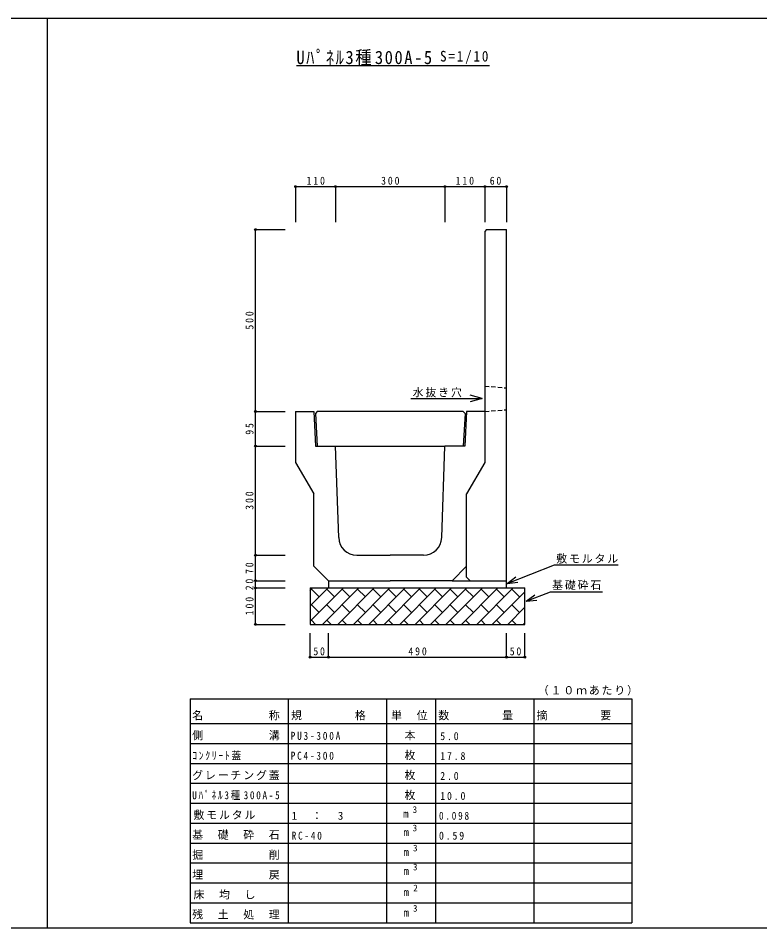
# Model space of a CAD drawing. Units: millimetres at full size, sheet at 1:10. Extents: x -4128 to 3872, y -1307 to 1193.
# Drawn here: x -208 to 1831, y -1307 to 1193 of the extents above; entities that cross this region are included whole.
import ezdxf
from ezdxf.enums import TextEntityAlignment as Align

# ---------------------------------------------------------------- set-up
doc = ezdxf.new("R2010")
doc.units = ezdxf.units.MM
doc.header["$LTSCALE"] = 10
doc.header["$PDMODE"] = 32
doc.header["$PDSIZE"] = 5
doc.linetypes.add('DASHED1', pattern=[1.8, 1.2, -0.6])
doc.layers.add('0-0_通り芯', color=3, linetype='Continuous')
doc.layers.add('0-3_建具', color=7, linetype='Continuous')
doc.styles.add('ＭＳ ゴシック', font='')
doc.styles.get('ＭＳ ゴシック').set_extended_font_data('MS Gothic')

msp = doc.modelspace()

# ---------------------------------------------------------------- linework, layer by layer
at = {"layer": '0-0_通り芯', "color": 2}
for p, q in [((-4127.93, 1193.3), (3872.07, 1193.3)), ((-127.93, 1193.3), (-127.93, -1306.7)), ((-2127.93, -1306.7), (-127.93, -1306.7)), ((-127.93, -1306.7), (3872.07, -1306.7))]:
    msp.add_line(p, q, dxfattribs=at)
at = {"layer": '0-0_通り芯'}
for p, q in [((1079.93, 612.26), (1074.93, 607.26)), ((1074.93, 607.26), (1074.93, -27.74)), ((1079.93, 612.26), (1134.93, 612.26)), ((1079.93, 612.26), (1134.93, 612.26)), ((1134.93, -372.74), (1134.93, 612.26)), ((613.93, 112.26), (609.19, 107.27)), ((609.19, 107.27), (613.93, 17.26)), ((1015.93, 112.26), (613.93, 112.26)), ((1015.93, 112.26), (1020.66, 107.27)), ((1020.66, 107.27), (1015.93, 17.26)), ((609.93, 17.26), (964.93, 17.26)), ((673.32, -234.41), (664.93, 17.26)), ((956.54, -234.41), (964.93, 17.26)), ((1074.93, -27.74), (1024.93, -114.34)), ((604.93, -312.74), (604.93, -114.34)), ((1024.93, -342.74), (1024.93, -114.34)), ((723.29, -282.74), (814.93, -282.74)), ((906.57, -282.74), (814.93, -282.74)), ((604.93, -312.74), (644.93, -352.74)), ((1024.93, -312.74), (984.93, -352.74)), ((1024.93, -342.74), (1034.93, -352.74)), ((594.93, -372.74), (1184.93, -372.74)), ((594.93, -464.28), (686.47, -372.74)), ((594.93, -421.85), (644.04, -372.74)), ((594.93, -379.43), (601.62, -372.74)), ((628.89, -472.74), (728.89, -372.74)), ((644.93, -352.74), (814.93, -352.74)), ((644.93, -352.74), (644.93, -372.74)), ((671.32, -472.74), (771.32, -372.74)), ((713.75, -472.74), (813.75, -372.74)), ((756.17, -472.74), (856.17, -372.74)), ((798.6, -472.74), (898.6, -372.74)), ((984.93, -352.74), (814.93, -352.74)), ((841.03, -472.74), (941.03, -372.74)), ((883.45, -472.74), (983.45, -372.74)), ((925.88, -472.74), (1025.88, -372.74)), ((968.31, -472.74), (1068.31, -372.74)), ((984.93, -352.74), (1034.93, -352.74)), ((1010.73, -472.74), (1110.73, -372.74)), ((1034.93, -352.74), (1134.93, -352.74)), ((1053.16, -472.74), (1153.16, -372.74)), ((619.37, -397.41), (598.15, -376.2)), ((661.79, -397.41), (640.58, -376.2)), ((704.22, -397.41), (683.01, -376.2)), ((746.65, -397.41), (725.43, -376.2)), ((789.07, -397.41), (767.86, -376.2)), ((831.5, -397.41), (810.29, -376.2)), ((873.93, -397.41), (852.71, -376.2)), ((916.35, -397.41), (895.14, -376.2)), ((958.78, -397.41), (937.57, -376.2)), ((1001.2, -397.41), (979.99, -376.2)), ((1043.63, -397.41), (1022.42, -376.2)), ((1086.06, -397.41), (1064.84, -376.2)), ((1095.58, -472.74), (1184.93, -383.4)), ((1128.48, -397.41), (1107.27, -376.2)), ((1170.91, -397.41), (1149.7, -376.2)), ((619.37, -439.84), (598.15, -418.63)), ((661.79, -439.84), (640.58, -418.63)), ((704.22, -439.84), (683.01, -418.63)), ((746.65, -439.84), (725.43, -418.63)), ((789.07, -439.84), (767.86, -418.63)), ((831.5, -439.84), (810.29, -418.63)), ((873.93, -439.84), (852.71, -418.63)), ((916.35, -439.84), (895.14, -418.63)), ((958.78, -439.84), (937.57, -418.63)), ((1001.2, -439.84), (979.99, -418.63)), ((1043.63, -439.84), (1022.42, -418.63)), ((1086.06, -439.84), (1064.84, -418.63)), ((1128.48, -439.84), (1107.27, -418.63)), ((1170.91, -439.84), (1149.7, -418.63)), ((1138.01, -472.74), (1184.93, -425.82)), ((609.84, -472.74), (598.15, -461.05)), ((652.27, -472.74), (640.58, -461.05)), ((694.69, -472.74), (683.01, -461.05)), ((737.12, -472.74), (725.43, -461.05)), ((779.55, -472.74), (767.86, -461.05)), ((821.97, -472.74), (810.29, -461.05)), ((864.4, -472.74), (852.71, -461.05)), ((906.82, -472.74), (895.14, -461.05)), ((949.25, -472.74), (937.57, -461.05)), ((991.68, -472.74), (979.99, -461.05)), ((1034.1, -472.74), (1022.42, -461.05)), ((1076.53, -472.74), (1064.84, -461.05)), ((1118.96, -472.74), (1107.27, -461.05)), ((1161.38, -472.74), (1149.7, -461.05)), ((1180.44, -472.74), (1184.93, -468.25))]:
    msp.add_line(p, q, dxfattribs=at)
at = {"layer": '0-0_通り芯', "linetype": 'DASHED1'}
for p, q in [((1074.93, 182.26), (1134.93, 177.26)), ((1074.93, 112.26), (1134.93, 117.26))]:
    msp.add_line(p, q, dxfattribs=at)
at = {"layer": '0-0_通り芯'}
for points in [[(554.93, 112.26), (604.93, 112.26), (609.93, 17.26)], [(554.93, 112.26), (554.93, -27.74), (604.93, -114.34)], [(1074.93, 112.26), (1024.93, 112.26), (1019.93, 17.26), (964.93, 17.26)], [(594.93, -372.74), (594.93, -472.74), (1184.93, -472.74), (1184.93, -372.74)]]:
    msp.add_lwpolyline(points, dxfattribs=at)
for centre, start, end in [((723.29, -232.74), 181.90915, 270), ((906.57, -232.74), 270, 358.09085)]:
    msp.add_arc(centre, 50, start, end, dxfattribs=at)
at = {"layer": '0-3_建具'}
for p, q in [((557.07, 1063.3), (1087.74, 1063.3)), ((554.93, 730.38), (664.93, 730.38)), ((554.93, 730.38), (554.93, 632.31)), ((664.93, 730.38), (664.93, 632.31)), ((664.93, 730.38), (964.93, 730.38)), ((964.93, 730.38), (964.93, 632.31)), ((964.93, 730.38), (1074.93, 730.38)), ((1074.93, 730.38), (1074.93, 632.31)), ((1074.93, 730.38), (1134.93, 730.38)), ((1134.93, 730.38), (1134.93, 632.31)), ((444.32, 112.26), (444.32, 612.26)), ((444.32, 612.26), (525.89, 612.26)), ((1067.8, 147.75), (1034.88, 138.57)), ((444.32, 17.26), (444.32, 112.26)), ((444.32, 112.26), (525.89, 112.26)), ((444.32, 112.26), (525.89, 112.26)), ((444.32, 112.26), (525.89, 112.26)), ((444.32, -282.74), (444.32, 17.26)), ((444.32, 17.26), (525.89, 17.26)), ((444.32, -352.74), (444.32, -282.74)), ((444.32, -282.74), (525.89, -282.74)), ((1136.41, -360.28), (1266.32, -309.37)), ((1266.32, -309.37), (1441.5, -309.37)), ((1136.41, -360.28), (1160.56, -342.48)), ((444.32, -372.74), (444.32, -352.74)), ((444.32, -352.74), (525.89, -352.74)), ((444.32, -472.74), (444.32, -372.74)), ((444.32, -372.74), (525.89, -372.74)), ((1136.41, -360.28), (1166.23, -356.93)), ((1188.74, -409.32), (1256.05, -383.02)), ((1188.74, -409.32), (1212.91, -391.54)), ((1256.05, -383.02), (1399.08, -383.02)), ((1188.74, -409.32), (1218.56, -406)), ((444.32, -472.74), (525.89, -472.74)), ((594.93, -563.02), (594.93, -497.11)), ((644.93, -563.02), (644.93, -497.11)), ((1134.93, -563.02), (1134.93, -497.11)), ((1184.93, -563.02), (1184.93, -497.11)), ((594.93, -563.02), (644.93, -563.02)), ((644.93, -563.02), (1134.93, -563.02)), ((1134.93, -563.02), (1184.93, -563.02)), ((264.57, -676.98), (1479.57, -676.98)), ((264.57, -676.98), (264.57, -1292.58)), ((534.57, -676.98), (534.57, -1292.58)), ((804.57, -676.98), (804.57, -1292.58)), ((939.57, -676.98), (939.57, -1292.58)), ((1209.57, -676.98), (1209.57, -1292.58)), ((1479.57, -676.98), (1479.57, -1292.58)), ((264.57, -745.38), (1479.57, -745.38)), ((264.57, -800.1), (1479.57, -800.1)), ((264.57, -854.82), (1479.57, -854.82)), ((264.57, -909.54), (1479.57, -909.54)), ((264.57, -964.54), (1479.57, -964.54)), ((264.57, -1018.98), (1479.57, -1018.98)), ((264.57, -1073.7), (1479.57, -1073.7)), ((264.57, -1128.42), (1479.57, -1128.42)), ((264.57, -1183.14), (1479.57, -1183.14)), ((264.57, -1237.86), (1479.57, -1237.86)), ((264.57, -1292.58), (1479.57, -1292.58)), ((350.07, -1292.58), (1259.07, -1292.58))]:
    msp.add_line(p, q, dxfattribs=at)
msp.add_lwpolyline([(871.48, 147.75), (1067.8, 147.75), (1034.88, 156.93)], dxfattribs=at)
for p in [(554.93, 730.38), (664.93, 730.38), (964.93, 730.38), (1074.93, 730.38), (1134.93, 730.38), (444.32, 612.26), (444.32, 112.26), (444.32, 17.26), (444.32, -282.74), (444.32, -352.74), (444.32, -372.74), (444.32, -472.74), (594.93, -563.02), (644.93, -563.02), (1134.93, -563.02), (1184.93, -563.02)]:
    msp.add_point(p, dxfattribs=at)

# ---------------------------------------------------------------- texts
at = {"layer": '0-3_建具', "color": 4, "style": 'ＭＳ ゴシック'}
for s, p in [('3', (876.59, -996.36)), ('3', (876.59, -1046.97)), ('3', (877.76, -1102.04)), ('3', (877.49, -1154.29)), ('2', (878.39, -1211.82)), ('3', (877.49, -1267.91))]:
    msp.add_text(s, height=18.33, dxfattribs=at).set_placement(p, align=Align.BOTTOM_LEFT)
at = {"layer": '0-3_建具', "style": 'ＭＳ ゴシック'}
for p in [(850.49, -1010.72), (851.39, -1061.34), (851.39, -1116.06), (851.39, -1168.04), (851.48, -1226.18), (851.66, -1282.27)]:
    msp.add_text('m', height=21.99, dxfattribs=at).set_placement(p, align=Align.BOTTOM_LEFT)
at = {"layer": '0-3_建具', "color": 3, "insert": (557.07, 1063.3), "char_height": 36.66, "attachment_point": 7, "style": 'ＭＳ ゴシック'}
msp.add_mtext('\\T1.2;\\W0.9;Uﾊﾟﾈﾙ3種300A-5', dxfattribs=at)
at = {"layer": '0-3_建具', "attachment_point": 7, "style": 'ＭＳ ゴシック'}
for s, insert, char_height in [('\\T1.28;\\W0.9;S=1/10', (952.01, 1066.99), 29.33), ('\\T1.38;\\W0.9;110', (584.93, 735.38), 21.99), ('\\T1.38;\\W0.9;300', (789.93, 735.38), 21.99), ('\\T1.38;\\W0.9;110', (994.93, 735.38), 21.99), ('\\T1.36;\\W0.9;60', (1088.68, 735.38), 21.99), ('\\T1.17;水抜き穴', (876.71, 151.31), 21.99), ('\\T1.17;敷モルタル', (1271.54, -305.8), 21.99), ('\\T1.17;基礎砕石', (1260.22, -378.06), 21.99), ('\\T1.36;\\W0.9;50', (603.68, -558.02), 21.99), ('\\T1.38;\\W0.9;490', (864.93, -558.02), 21.99), ('\\T1.36;\\W0.9;50', (1143.68, -558.02), 21.99), ('\\T1.17;（１０ｍあたり）', (1220.82, -668.04), 21.99), ('\\T1.17;名\u3000\u3000\u3000\u3000\u3000称', (270.57, -736.44), 21.99), ('\\T1.17;規\u3000\u3000\u3000\u3000格', (542.32, -736.44), 21.99), ('\\T1.17;単\u3000位', (817.57, -736.44), 21.99), ('\\T1.17;数\u3000\u3000\u3000\u3000量', (947.32, -736.44), 21.99), ('\\T1.17;摘\u3000\u3000\u3000\u3000要', (1217.32, -736.44), 21.99), ('\\T1.17;側\u3000\u3000\u3000\u3000\u3000溝', (270.57, -791.16), 21.99), ('\\T1.39;\\W0.85;PU3-300A', (541.32, -790.37), 21.99), ('\\T1.17;\u3000本', (819.32, -791.16), 21.99), ('\\T1.38;\\W0.9;5.0', (952.57, -791.16), 21.99), ('\\T1.33;\\W0.9;ｺﾝｸﾘｰﾄ蓋', (270.57, -845.88), 21.99), ('\\T1.39;\\W0.85;PC4-300', (541.32, -845.09), 21.99), ('\\T1.17;\u3000枚', (819.32, -845.88), 21.99), ('\\T1.38;\\W0.9;17.8', (952.57, -845.88), 21.99), ('\\T1.17;グレーチング蓋', (270.57, -900.6), 21.99), ('\\T1.17;\u3000枚', (819.32, -900.6), 21.99), ('\\T1.38;\\W0.9;2.0', (952.57, -900.6), 21.99), ('\\T1.36;\\W0.85;Uﾊﾟﾈﾙ3種300A-5', (270.57, -955.6), 21.99), ('\\T1.17;\u3000枚', (819.32, -955.6), 21.99), ('\\T1.38;\\W0.9;10.0', (952.57, -955.6), 21.99), ('\\T1.17;敷モルタル', (274.07, -1010.04), 21.99), ('\\T1.21;1\u3000：\u30003', (544.07, -1010.04), 21.99), ('\\T1.38;\\W0.85;0.098', (949.07, -1010.04), 21.99), ('\\T1.17;基\u3000礎\u3000砕\u3000石', (270.57, -1064.76), 21.99), ('\\T1.38;\\W0.85;RC-40', (544.07, -1064.76), 21.99), ('\\T1.38;\\W0.9;0.59', (949.07, -1064.76), 21.99), ('\\T1.17;掘\u3000\u3000\u3000\u3000\u3000削', (270.57, -1119.48), 21.99), ('\\T1.17;埋\u3000\u3000\u3000\u3000\u3000戻', (270.57, -1174.2), 21.99), ('\\T1.17;床\u3000均\u3000し', (274.07, -1228.92), 21.99), ('\\T1.17;残\u3000土\u3000処\u3000理', (270.57, -1283.64), 21.99)]:
    msp.add_mtext(s, dxfattribs=dict(at, insert=insert, char_height=char_height))
at = {"layer": '0-3_建具', "char_height": 21.99, "attachment_point": 7, "rotation": 90, "style": 'ＭＳ ゴシック'}
for s, insert in [('\\T1.38;\\W0.9;500', (439.32, 337.26)), ('\\T1.36;\\W0.9;95', (439.32, 48.51)), ('\\T1.38;\\W0.9;300', (439.32, -157.74)), ('\\T1.36;\\W0.9;70', (439.32, -333.99)), ('\\T1.36;\\W0.9;20', (439.32, -378.99)), ('\\T1.38;\\W0.9;100', (439.32, -447.74))]:
    msp.add_mtext(s, dxfattribs=dict(at, insert=insert))

doc.saveas('drawing.dxf')
